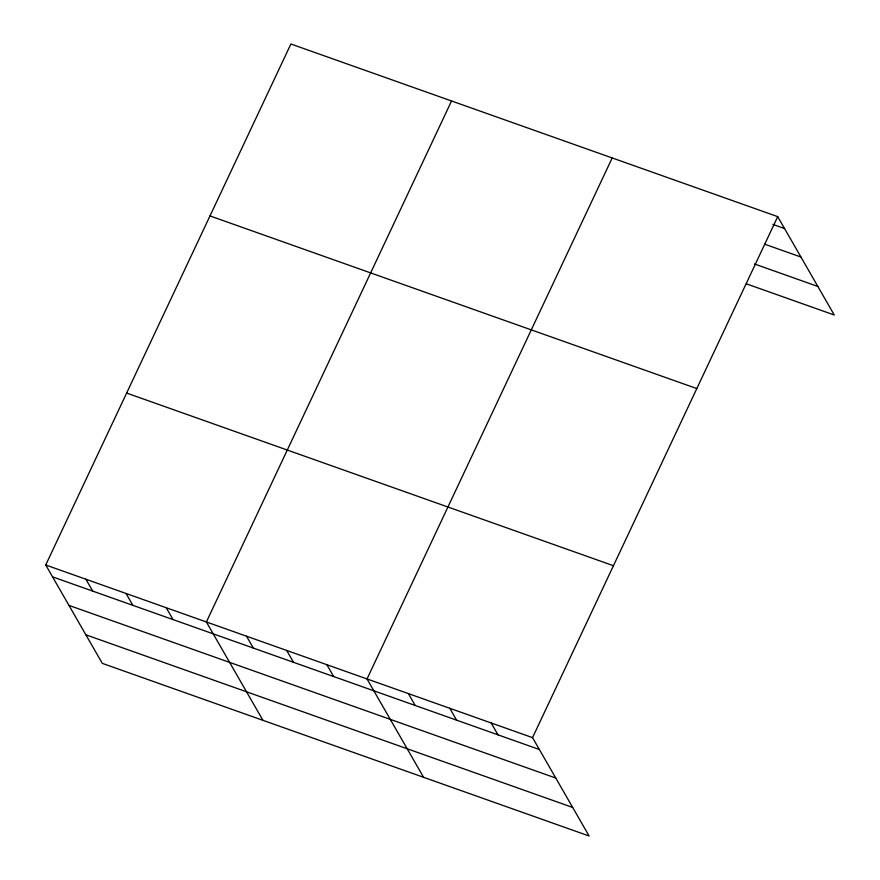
<?xml version="1.0" encoding="UTF-8"?>
<svg xmlns="http://www.w3.org/2000/svg" width="880" height="880" viewBox="0 0 880 880"><rect width="100%" height="100%" fill="white"/><g stroke="black" fill="none" stroke-linecap="round" stroke-linejoin="round"><path stroke-width="1.32" d="M45.727 564.993L532.543 737.638L589.105 836L102.289 663.355L45.727 564.993L290.895 44L777.711 216.645L834.273 315.007L746.339 283.822M451.55 100.969L206.382 621.973L262.933 720.324M612.194 157.949L367.026 678.942L423.588 777.304M532.543 737.638L777.711 216.645M772.893 224.389L784.531 228.514M764.742 244.211L800.954 257.048M754.501 263.989L817.861 286.462M209.99 215.93L696.806 388.575M126.632 393.063L613.448 565.708M52.558 576.862L539.363 749.507M68.97 605.407L555.775 778.052M85.877 634.81L572.693 807.455M491.161 722.964L497.992 734.833M449.79 708.29L456.61 720.159M408.408 693.616L415.228 705.485M326.865 664.697L333.685 676.566M286.704 650.452L293.524 662.321M246.543 636.218L253.363 648.076M166.221 607.728L173.041 619.597M126.049 593.483L132.88 605.352M85.888 579.238L92.719 591.107"/></g></svg>
